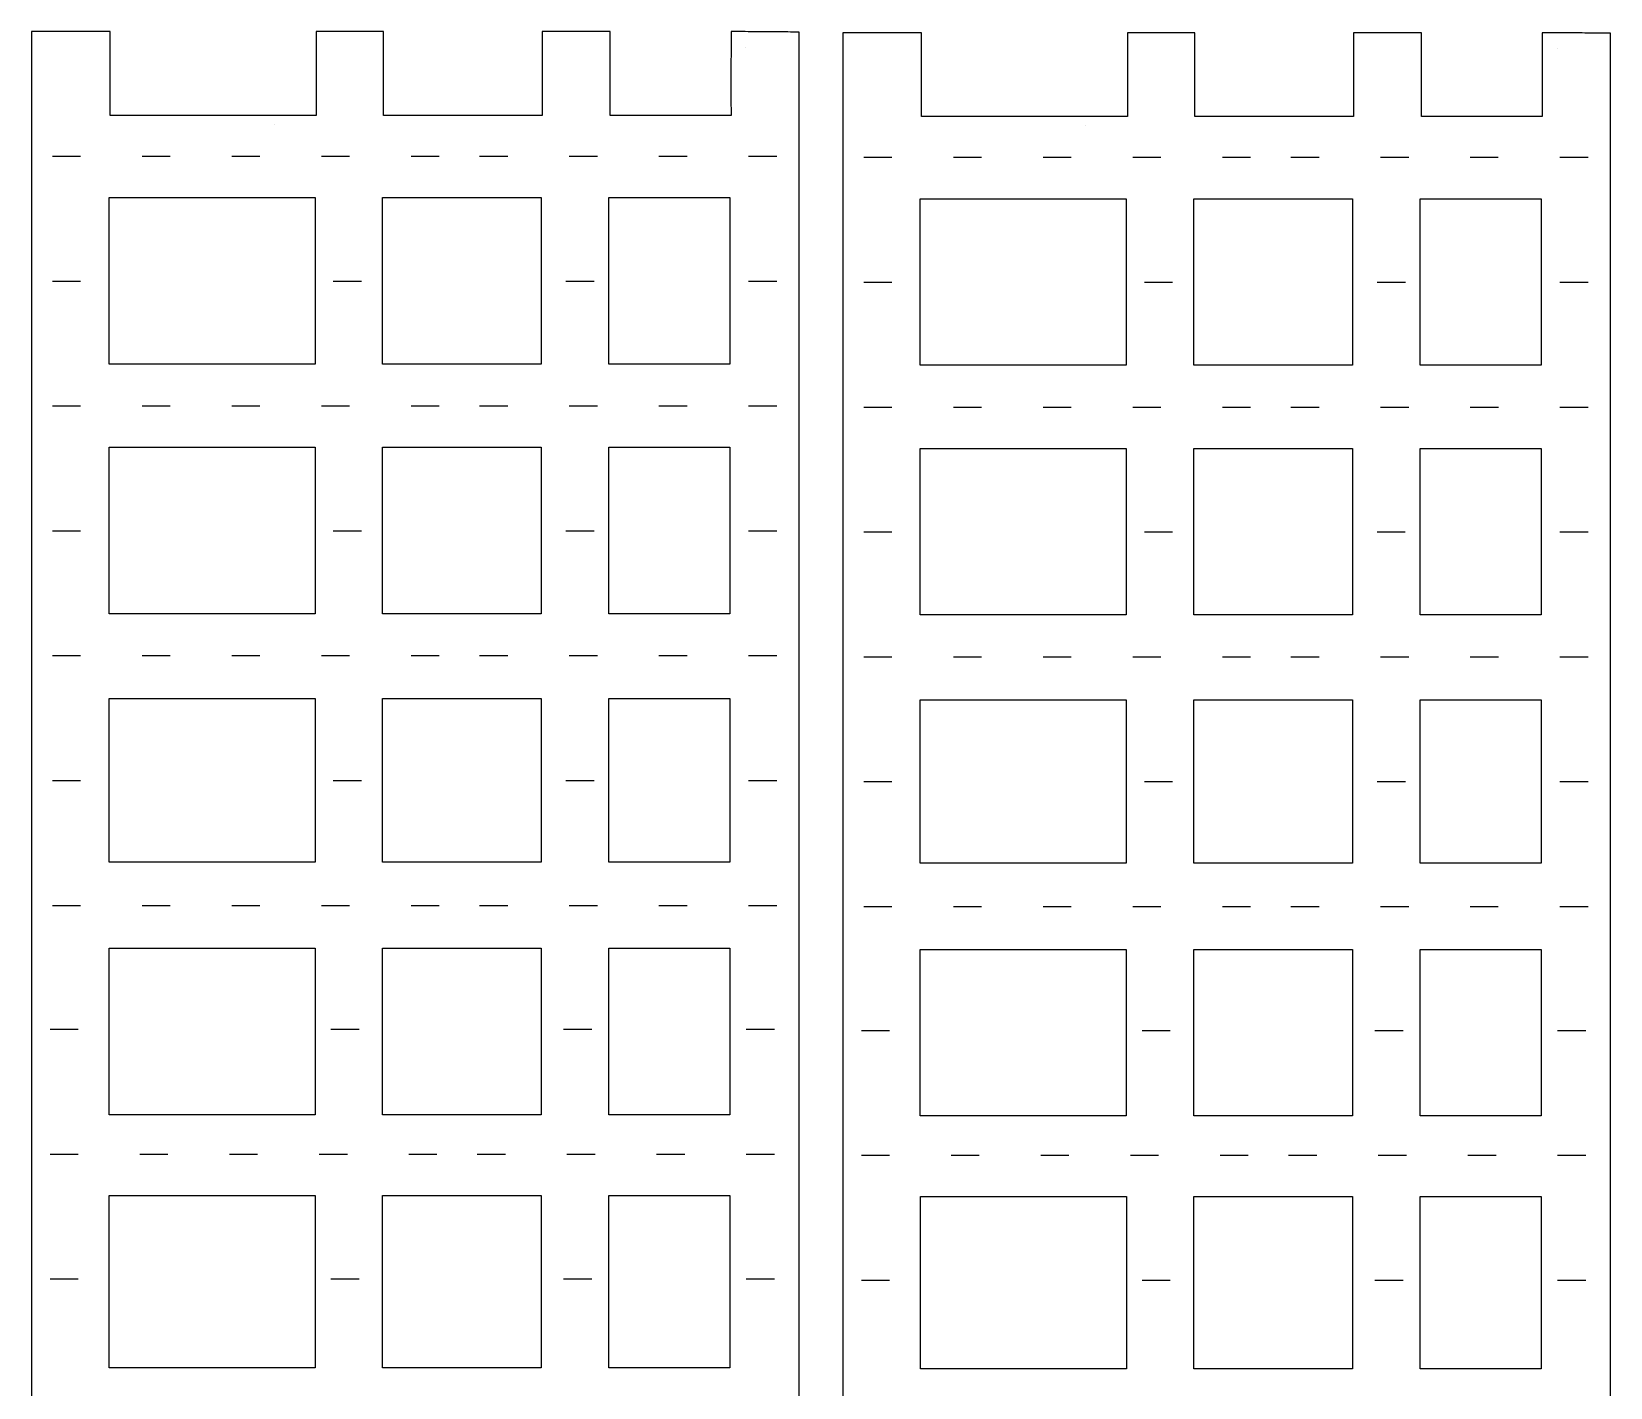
# Model space of a CAD drawing. Extents: x 13 to 235, y 64 to 315.
# Drawn here: x 12.7 to 159.4, y 188.6 to 314.5 of the extents above; entities that cross this region are included whole.
import ezdxf

# ---------------------------------------------------------------- set-up
doc = ezdxf.new("R2010")
doc.units = 0
doc.layers.get('0').update_dxf_attribs({"linetype": 'CONTINUOUS'})

msp = doc.modelspace()

# ---------------------------------------------------------------- linework, layer by layer
at = {"color": 7}
for points in [[(79.052702, 313.056242), (79.052702, 313.056242)], [(154.411962, 312.948376), (154.411962, 312.948376)], [(35.229236, 305.909726), (35.229236, 305.909726), (35.229236, 305.909726)], [(110.588778, 305.801861), (110.588778, 305.801861), (110.588778, 305.801861)]]:
    msp.add_lwpolyline(points, dxfattribs=at)
at = {"color": 1}
for points in [[(17.255434, 302.92833), (14.639092, 302.92833)], [(25.586041, 302.92833), (22.9697, 302.92833)], [(33.912951, 302.92833), (31.298444, 302.92833)], [(42.24528, 302.92833), (39.630773, 302.92833)], [(50.57394, 302.92833), (47.956047, 302.92833)], [(56.93156, 302.92833), (54.31536, 302.92833)], [(65.262196, 302.92833), (62.645996, 302.92833)], [(73.589162, 302.92833), (70.973809, 302.92833)], [(81.921491, 302.92833), (79.306984, 302.92833)], [(92.615173, 302.820465), (89.998691, 302.820465)], [(100.945527, 302.820465), (98.329327, 302.820465)], [(109.272493, 302.820465), (106.657987, 302.820465)], [(117.604822, 302.820465), (114.990316, 302.820465)], [(125.933764, 302.820465), (123.315307, 302.820465)], [(132.291102, 302.820465), (129.674902, 302.820465)], [(140.621738, 302.820465), (138.005256, 302.820465)], [(148.948704, 302.820465), (146.333351, 302.820465)], [(157.281033, 302.820465), (154.666809, 302.820465)], [(17.255434, 291.330098), (14.639092, 291.330098)], [(43.332682, 291.330098), (40.718176, 291.330098)], [(64.951469, 291.330098), (62.335269, 291.330098)], [(81.921491, 291.330098), (79.306984, 291.330098)], [(92.615173, 291.222289), (89.998691, 291.222289)], [(118.692507, 291.222289), (116.078, 291.222289)], [(140.311011, 291.222289), (137.694811, 291.222289)], [(157.281033, 291.222289), (154.666809, 291.222289)], [(17.255434, 279.732176), (14.639092, 279.732176)], [(25.586041, 279.732176), (22.9697, 279.732176)], [(33.91662, 279.732176), (31.298444, 279.732176)], [(42.24528, 279.732176), (39.630773, 279.732176)], [(50.570553, 279.734998), (47.954071, 279.734998)], [(56.93156, 279.732176), (54.31536, 279.732176)], [(65.262196, 279.732176), (62.64402, 279.732176)], [(73.592831, 279.732176), (70.974656, 279.732176)], [(81.921491, 279.732176), (79.306984, 279.732176)], [(92.615173, 279.624367), (89.998691, 279.624367)], [(100.945527, 279.624367), (98.329327, 279.624367)], [(109.276162, 279.624367), (106.657987, 279.624367)], [(117.604822, 279.624367), (114.990316, 279.624367)], [(125.929813, 279.626907), (123.313613, 279.626907)], [(132.291102, 279.624367), (129.674902, 279.624367)], [(140.621738, 279.624367), (138.003562, 279.624367)], [(148.952373, 279.624367), (146.334198, 279.624367)], [(157.281033, 279.624367), (154.666809, 279.624367)], [(17.255434, 268.139616), (14.639092, 268.139616)], [(43.332682, 268.139616), (40.718176, 268.139616)], [(64.949776, 268.139616), (62.335269, 268.139616)], [(81.921491, 268.139616), (79.306984, 268.139616)], [(92.615173, 268.031807), (89.998691, 268.031807)], [(118.692507, 268.031807), (116.078, 268.031807)], [(140.309318, 268.031807), (137.694811, 268.031807)], [(157.281033, 268.031807), (154.666809, 268.031807)], [(17.255434, 256.541411), (14.639092, 256.541411)], [(25.586041, 256.541411), (22.967837, 256.541411)], [(33.91662, 256.541411), (31.298444, 256.541411)], [(42.24528, 256.541411), (39.630773, 256.541411)], [(50.57394, 256.541411), (47.956047, 256.541411)], [(56.93156, 256.541411), (54.31536, 256.541411)], [(65.262196, 256.541411), (62.64402, 256.541411)], [(73.592831, 256.541411), (70.974656, 256.541411)], [(81.921491, 256.541411), (79.306984, 256.541411)], [(92.615173, 256.433602), (89.998691, 256.433602)], [(100.945527, 256.433602), (98.327351, 256.433602)], [(109.276162, 256.433602), (106.657987, 256.433602)], [(117.604822, 256.433602), (114.990316, 256.433602)], [(125.933764, 256.433602), (123.315307, 256.433602)], [(132.291102, 256.433602), (129.674902, 256.433602)], [(140.621738, 256.433602), (138.003562, 256.433602)], [(148.952373, 256.433602), (146.334198, 256.433602)], [(157.281033, 256.433602), (154.666809, 256.433602)], [(17.255434, 244.943207), (14.639092, 244.943207)], [(43.332682, 244.943207), (40.718176, 244.943207)], [(64.951469, 244.943207), (62.335269, 244.943207)], [(81.921491, 244.943207), (79.306984, 244.943207)], [(92.615173, 244.835398), (89.998691, 244.835398)], [(118.692507, 244.835398), (116.078, 244.835398)], [(140.311011, 244.835398), (137.694811, 244.835398)], [(157.281033, 244.835398), (154.666809, 244.835398)], [(17.255434, 233.34218), (14.639092, 233.34218)], [(25.586041, 233.34218), (22.9697, 233.34218)], [(33.912951, 233.34218), (31.298444, 233.34218)], [(42.24528, 233.34218), (39.630773, 233.34218)], [(50.57394, 233.34218), (47.956047, 233.34218)], [(56.93156, 233.34218), (54.31536, 233.34218)], [(65.262196, 233.34218), (62.64402, 233.34218)], [(73.589162, 233.34218), (70.974656, 233.34218)], [(81.921491, 233.34218), (79.306984, 233.34218)], [(92.615173, 233.234371), (89.998691, 233.234371)], [(100.945527, 233.234371), (98.329327, 233.234371)], [(109.272493, 233.234371), (106.657987, 233.234371)], [(117.604822, 233.234371), (114.990316, 233.234371)], [(125.933764, 233.234371), (123.315307, 233.234371)], [(132.291102, 233.234371), (129.674902, 233.234371)], [(140.621738, 233.234371), (138.003562, 233.234371)], [(148.948704, 233.234371), (146.334198, 233.234371)], [(157.281033, 233.234371), (154.666809, 233.234371)], [(17.041396, 221.839649), (14.423221, 221.839649)], [(43.118758, 221.839649), (40.500582, 221.839649)], [(64.735569, 221.839649), (62.117393, 221.839649)], [(81.707567, 221.839649), (79.089391, 221.839649)], [(92.400967, 221.73184), (89.782791, 221.73184)], [(118.4783, 221.73184), (115.860407, 221.73184)], [(140.095111, 221.73184), (137.476936, 221.73184)], [(157.067109, 221.73184), (154.448933, 221.73184)], [(17.039562, 210.241444), (14.425055, 210.241444)], [(25.370084, 210.241444), (22.7538, 210.241444)], [(33.70072, 210.241444), (31.084238, 210.241444)], [(42.031356, 210.241444), (39.41318, 210.241444)], [(50.356347, 210.244549), (47.739864, 210.244549)], [(56.71566, 210.241444), (54.101153, 210.241444)], [(65.046296, 210.241444), (62.430096, 210.241444)], [(73.376931, 210.241444), (70.760731, 210.241444)], [(81.707567, 210.241444), (79.089391, 210.241444)], [(92.398991, 210.133636), (89.784484, 210.133636)], [(100.729627, 210.133636), (98.113427, 210.133636)], [(109.060262, 210.133636), (106.444062, 210.133636)], [(117.390898, 210.133636), (114.772722, 210.133636)], [(125.715889, 210.13674), (123.099689, 210.13674)], [(132.075484, 210.133636), (129.460978, 210.133636)], [(140.405838, 210.133636), (137.789638, 210.133636)], [(148.736473, 210.133636), (146.119991, 210.133636)], [(157.067109, 210.133636), (154.448933, 210.133636)], [(17.041396, 198.646344), (14.423221, 198.646344)], [(43.118758, 198.646344), (40.500582, 198.646344)], [(64.735569, 198.646344), (62.119369, 198.646344)], [(81.707567, 198.646344), (79.089391, 198.646344)], [(92.400967, 198.538536), (89.782791, 198.538536)], [(118.4783, 198.538536), (115.860407, 198.538536)], [(140.095111, 198.538536), (137.478911, 198.538536)], [(157.067109, 198.538536), (154.448933, 198.538536)]]:
    msp.add_lwpolyline(points, dxfattribs=at)
at = {"color": 7}
for points, knots in [([(20.006705, 314.531079), (19.194848, 314.531079), (17.571137, 314.531079), (15.135568, 314.531079), (13.511857, 314.531079), (12.7, 314.531079)], [0, 0, 0, 0, 2.43557, 4.871135, 7.306705, 7.306705, 7.306705, 7.306705]), ([(12.7, 314.531079), (12.7, 295.193268), (12.7, 256.517635), (12.7, 198.504205), (12.7, 159.828584), (12.7, 140.490787)], [0, 0, 0, 0, 58.013431, 116.026899, 174.040292, 174.040292, 174.040292, 174.040292]), ([(20.006705, 306.738048), (20.006705, 307.60397), (20.006705, 309.3358), (20.006705, 311.933477), (20.006705, 313.665232), (20.006705, 314.531079)], [0, 0, 0, 0, 2.597767, 5.19549, 7.79303, 7.79303, 7.79303, 7.79303]), ([(45.399678, 314.53122), (44.704498, 314.53122), (43.314244, 314.53122), (41.22881, 314.53122), (39.838555, 314.53122), (39.143376, 314.53122)], [0, 0, 0, 0, 2.085539, 4.170764, 6.256302, 6.256302, 6.256302, 6.256302]), ([(39.143376, 314.53122), (39.143376, 313.665315), (39.143376, 311.933502), (39.143376, 309.335778), (39.143376, 307.60396), (39.143376, 306.738048)], [0, 0, 0, 0, 2.597715, 5.195437, 7.793172, 7.793172, 7.793172, 7.793172]), ([(45.399678, 306.737258), (45.399678, 307.603438), (45.399678, 309.335571), (45.399678, 311.933559), (45.399678, 313.665365), (45.399678, 314.53122)], [0, 0, 0, 0, 2.598541, 5.196399, 7.793962, 7.793962, 7.793962, 7.793962]), ([(60.140991, 314.53122), (60.140991, 313.665315), (60.140991, 311.933502), (60.140991, 309.335778), (60.140991, 307.60396), (60.140991, 306.738048)], [0, 0, 0, 0, 2.597715, 5.195437, 7.793172, 7.793172, 7.793172, 7.793172]), ([(66.442731, 306.738048), (66.442731, 307.60396), (66.442731, 309.335778), (66.442731, 311.933502), (66.442731, 313.665315), (66.442731, 314.53122)], [0, 0, 0, 0, 2.597734, 5.195456, 7.793172, 7.793172, 7.793172, 7.793172]), ([(77.67066, 314.526196), (77.67056, 313.660918), (77.670359, 311.930241), (77.669606, 309.333928), (77.670309, 307.602893), (77.67066, 306.737258)], [0, 0, 0, 0, 2.595834, 5.192032, 7.788938, 7.788938, 7.788938, 7.788938]), ([(84.001469, 314.485754), (83.298051, 314.491179), (81.891194, 314.502029), (79.780968, 314.523265), (78.374082, 314.525219), (77.67066, 314.526196)], [0, 0, 0, 0, 2.110318, 4.220701, 6.330958, 6.330958, 6.330958, 6.330958]), ([(84.001469, 143.34236), (84.001469, 162.358241), (84.001469, 200.39012), (84.001469, 257.437918), (84.001469, 295.469835), (84.001469, 314.485754)], [0, 0, 0, 0, 57.047643, 114.095638, 171.143394, 171.143394, 171.143394, 171.143394]), ([(95.366276, 314.423185), (94.554416, 314.423185), (92.930698, 314.423185), (90.49512, 314.423185), (88.871401, 314.423185), (88.059542, 314.423185)], [0, 0, 0, 0, 2.435578, 4.871156, 7.306733, 7.306733, 7.306733, 7.306733]), ([(88.059542, 314.423185), (88.059542, 295.08536), (88.059542, 256.409789), (88.059542, 198.396575), (88.059542, 159.721186), (88.059542, 140.383542)], [0, 0, 0, 0, 58.013476, 116.026713, 174.039643, 174.039643, 174.039643, 174.039643]), ([(95.366276, 306.630155), (95.366276, 307.496077), (95.366276, 309.227907), (95.366276, 311.825584), (95.366276, 313.557338), (95.366276, 314.423185)], [0, 0, 0, 0, 2.597767, 5.19549, 7.79303, 7.79303, 7.79303, 7.79303]), ([(120.75922, 314.423326), (120.06404, 314.423326), (118.673786, 314.423326), (116.588352, 314.423326), (115.198097, 314.423326), (114.502918, 314.423326)], [0, 0, 0, 0, 2.085539, 4.170764, 6.256302, 6.256302, 6.256302, 6.256302]), ([(114.502918, 314.423326), (114.502918, 313.557421), (114.502918, 311.825609), (114.502918, 309.227885), (114.502918, 307.496066), (114.502918, 306.630155)], [0, 0, 0, 0, 2.597715, 5.195437, 7.793172, 7.793172, 7.793172, 7.793172]), ([(120.75922, 306.629364), (120.75922, 307.495545), (120.75922, 309.227678), (120.75922, 311.825665), (120.75922, 313.557472), (120.75922, 314.423326)], [0, 0, 0, 0, 2.598541, 5.196399, 7.793962, 7.793962, 7.793962, 7.793962]), ([(135.500533, 314.423326), (135.500533, 313.557421), (135.500533, 311.825609), (135.500533, 309.227885), (135.500533, 307.496066), (135.500533, 306.630155)], [0, 0, 0, 0, 2.597715, 5.195437, 7.793172, 7.793172, 7.793172, 7.793172]), ([(141.802273, 306.630155), (141.802273, 307.496066), (141.802273, 309.227885), (141.802273, 311.825609), (141.802273, 313.557421), (141.802273, 314.423326)], [0, 0, 0, 0, 2.597734, 5.195456, 7.793172, 7.793172, 7.793172, 7.793172]), ([(153.030202, 314.418303), (153.030102, 313.553027), (153.029901, 311.822354), (153.029149, 309.226041), (153.029851, 307.495004), (153.030202, 306.629364)], [0, 0, 0, 0, 2.595828, 5.192019, 7.788938, 7.788938, 7.788938, 7.788938]), ([(159.361011, 314.37786), (158.657551, 314.383291), (157.250673, 314.394152), (155.140447, 314.415376), (153.733603, 314.417327), (153.030202, 314.418303)], [0, 0, 0, 0, 2.110444, 4.220764, 6.330958, 6.330958, 6.330958, 6.330958]), ([(159.361011, 143.235398), (159.361011, 162.251058), (159.361011, 200.282616), (159.361011, 257.330103), (159.361011, 295.36193), (159.361011, 314.37786)], [0, 0, 0, 0, 57.046982, 114.094672, 171.142462, 171.142462, 171.142462, 171.142462]), ([(39.143376, 306.738048), (37.01726, 306.738048), (32.764818, 306.738048), (26.385928, 306.738048), (22.133153, 306.738048), (20.006705, 306.738048)], [0, 0, 0, 0, 6.378347, 12.757327, 19.13667, 19.13667, 19.13667, 19.13667]), ([(60.140991, 306.738048), (58.503109, 306.737836), (55.22722, 306.73741), (50.313449, 306.737264), (47.03756, 306.73726), (45.399678, 306.737258)], [0, 0, 0, 0, 4.913646, 9.827668, 14.741313, 14.741313, 14.741313, 14.741313]), ([(77.67066, 306.737258), (76.42291, 306.737307), (73.927578, 306.737404), (70.184935, 306.737902), (67.690042, 306.737999), (66.442731, 306.738048)], [0, 0, 0, 0, 3.743249, 7.485997, 11.227929, 11.227929, 11.227929, 11.227929]), ([(114.502918, 306.630155), (112.37684, 306.630155), (108.124413, 306.630155), (101.745533, 306.630155), (97.492729, 306.630155), (95.366276, 306.630155)], [0, 0, 0, 0, 6.378233, 12.757281, 19.136642, 19.136642, 19.136642, 19.136642]), ([(135.500533, 306.630155), (133.862651, 306.629942), (130.586762, 306.629517), (125.672991, 306.62937), (122.397102, 306.629366), (120.75922, 306.629364)], [0, 0, 0, 0, 4.913646, 9.827668, 14.741313, 14.741313, 14.741313, 14.741313]), ([(153.030202, 306.629364), (151.782494, 306.629413), (149.287183, 306.629511), (145.54454, 306.630008), (143.049605, 306.630106), (141.802273, 306.630155)], [0, 0, 0, 0, 3.743124, 7.485934, 11.227929, 11.227929, 11.227929, 11.227929]), ([(19.895848, 283.647162), (19.895848, 285.364759), (19.895848, 288.800035), (19.895848, 293.953215), (19.895848, 297.388798), (19.895848, 299.106703)], [0, 0, 0, 0, 5.152791, 10.305827, 15.459541, 15.459541, 15.459541, 15.459541]), ([(19.895848, 299.106703), (22.022144, 299.106703), (26.274757, 299.106703), (32.653817, 299.106703), (36.906581, 299.106703), (39.033027, 299.106703)], [0, 0, 0, 0, 6.378886, 12.757841, 19.137178, 19.137178, 19.137178, 19.137178]), ([(39.033027, 299.106872), (39.032734, 297.389179), (39.032149, 293.953667), (39.032776, 288.80043), (39.032943, 285.364887), (39.033027, 283.647162)], [0, 0, 0, 0, 5.15308, 10.306536, 15.45971, 15.45971, 15.45971, 15.45971]), ([(45.292998, 283.65196), (45.292998, 285.369685), (45.292998, 288.805231), (45.292998, 293.958477), (45.292998, 297.393998), (45.292998, 299.111698)], [0, 0, 0, 0, 5.153175, 10.306638, 15.459738, 15.459738, 15.459738, 15.459738]), ([(45.292998, 299.111698), (46.930545, 299.111698), (50.205577, 299.111698), (55.11822, 299.111698), (58.393314, 299.111698), (60.030924, 299.111698)], [0, 0, 0, 0, 4.912642, 9.825096, 14.737927, 14.737927, 14.737927, 14.737927]), ([(60.030924, 299.111698), (60.030824, 297.393998), (60.030623, 293.958477), (60.029871, 288.805231), (60.030573, 285.369685), (60.030924, 283.65196)], [0, 0, 0, 0, 5.1531, 10.306563, 15.459738, 15.459738, 15.459738, 15.459738]), ([(66.335769, 283.65196), (66.335769, 285.369685), (66.335769, 288.805231), (66.335769, 293.958477), (66.335769, 297.393998), (66.335769, 299.111698)], [0, 0, 0, 0, 5.153175, 10.306638, 15.459738, 15.459738, 15.459738, 15.459738]), ([(66.335769, 299.111698), (67.583351, 299.111698), (70.078412, 299.111698), (73.821055, 299.111698), (76.316115, 299.111698), (77.563698, 299.111698)], [0, 0, 0, 0, 3.742747, 7.485181, 11.227929, 11.227929, 11.227929, 11.227929]), ([(77.563698, 299.111698), (77.563698, 297.393998), (77.563698, 293.958477), (77.563698, 288.805231), (77.563698, 285.369685), (77.563698, 283.65196)], [0, 0, 0, 0, 5.1531, 10.306563, 15.459738, 15.459738, 15.459738, 15.459738]), ([(95.255362, 283.539353), (95.255362, 285.256908), (95.255362, 288.692154), (95.255362, 293.845306), (95.255362, 297.280904), (95.255362, 298.998809)], [0, 0, 0, 0, 5.152663, 10.30574, 15.459456, 15.459456, 15.459456, 15.459456]), ([(95.255362, 298.998809), (97.381659, 298.998809), (101.634337, 298.998809), (108.0135, 298.998809), (112.266366, 298.998809), (114.392851, 298.998809)], [0, 0, 0, 0, 6.378891, 12.758033, 19.137489, 19.137489, 19.137489, 19.137489]), ([(114.392851, 298.998979), (114.3925, 297.281284), (114.391797, 293.845758), (114.39255, 288.692549), (114.392751, 285.257035), (114.392851, 283.539353)], [0, 0, 0, 0, 5.153083, 10.30658, 15.459625, 15.459625, 15.459625, 15.459625]), ([(120.652258, 283.544151), (120.652258, 285.261875), (120.652258, 288.697413), (120.652258, 293.850631), (120.652258, 297.286125), (120.652258, 299.003805)], [0, 0, 0, 0, 5.153172, 10.306613, 15.459654, 15.459654, 15.459654, 15.459654]), ([(120.652258, 299.003805), (122.289913, 299.003805), (125.565057, 299.003805), (130.477793, 299.003805), (133.752874, 299.003805), (135.390467, 299.003805)], [0, 0, 0, 0, 4.912966, 9.825431, 14.738209, 14.738209, 14.738209, 14.738209]), ([(135.390467, 299.003805), (135.390366, 297.286125), (135.390166, 293.850631), (135.389413, 288.697413), (135.390115, 285.261875), (135.390467, 283.544151)], [0, 0, 0, 0, 5.15304, 10.306482, 15.459654, 15.459654, 15.459654, 15.459654]), ([(141.695593, 283.544151), (141.695593, 285.261875), (141.695593, 288.697413), (141.695593, 293.850631), (141.695593, 297.286125), (141.695593, 299.003805)], [0, 0, 0, 0, 5.153172, 10.306613, 15.459654, 15.459654, 15.459654, 15.459654]), ([(141.695593, 299.003805), (142.943151, 299.003805), (145.438142, 299.003805), (149.180691, 299.003805), (151.675682, 299.003805), (152.92324, 299.003805)], [0, 0, 0, 0, 3.742674, 7.484972, 11.227647, 11.227647, 11.227647, 11.227647]), ([(152.92324, 299.003805), (152.92324, 297.286125), (152.92324, 293.850631), (152.92324, 288.697413), (152.92324, 285.261875), (152.92324, 283.544151)], [0, 0, 0, 0, 5.15304, 10.306482, 15.459654, 15.459654, 15.459654, 15.459654]), ([(39.033027, 283.647162), (36.906581, 283.647162), (32.653817, 283.647162), (26.274757, 283.647162), (22.022144, 283.647162), (19.895848, 283.647162)], [0, 0, 0, 0, 6.379338, 12.758292, 19.137178, 19.137178, 19.137178, 19.137178]), ([(60.030924, 283.65196), (58.393314, 283.65196), (55.11822, 283.65196), (50.205577, 283.65196), (46.930545, 283.65196), (45.292998, 283.65196)], [0, 0, 0, 0, 4.91283, 9.825284, 14.737927, 14.737927, 14.737927, 14.737927]), ([(77.563698, 283.65196), (76.316115, 283.65196), (73.821055, 283.65196), (70.078412, 283.65196), (67.583351, 283.65196), (66.335769, 283.65196)], [0, 0, 0, 0, 3.742747, 7.485181, 11.227929, 11.227929, 11.227929, 11.227929]), ([(114.392851, 283.539353), (112.266366, 283.539353), (108.0135, 283.539353), (101.634337, 283.539353), (97.381659, 283.539353), (95.255362, 283.539353)], [0, 0, 0, 0, 6.379456, 12.758598, 19.137489, 19.137489, 19.137489, 19.137489]), ([(135.390467, 283.544151), (133.752874, 283.544151), (130.477793, 283.544151), (125.565057, 283.544151), (122.289913, 283.544151), (120.652258, 283.544151)], [0, 0, 0, 0, 4.912778, 9.825243, 14.738209, 14.738209, 14.738209, 14.738209]), ([(152.92324, 283.544151), (151.675682, 283.544151), (149.180691, 283.544151), (145.438142, 283.544151), (142.943151, 283.544151), (141.695593, 283.544151)], [0, 0, 0, 0, 3.742674, 7.484972, 11.227647, 11.227647, 11.227647, 11.227647]), ([(19.896667, 260.460067), (19.896327, 262.177622), (19.895648, 265.61288), (19.896376, 270.76607), (19.89657, 274.201704), (19.896667, 275.919636)], [0, 0, 0, 0, 5.152667, 10.305773, 15.459569, 15.459569, 15.459569, 15.459569]), ([(19.896667, 275.919636), (22.022737, 275.919636), (26.275102, 275.919636), (32.653889, 275.919636), (36.906606, 275.919636), (39.033027, 275.919636)], [0, 0, 0, 0, 6.37821, 12.757097, 19.13636, 19.13636, 19.13636, 19.13636]), ([(39.033027, 275.919636), (39.032734, 274.201704), (39.032149, 270.76607), (39.032776, 265.61288), (39.032943, 262.177622), (39.033027, 260.460067)], [0, 0, 0, 0, 5.153796, 10.306902, 15.459569, 15.459569, 15.459569, 15.459569]), ([(45.292998, 260.460067), (45.292998, 262.177622), (45.292998, 265.61288), (45.292998, 270.76607), (45.292998, 274.201704), (45.292998, 275.919636)], [0, 0, 0, 0, 5.152667, 10.305773, 15.459569, 15.459569, 15.459569, 15.459569]), ([(45.292998, 275.919636), (46.930545, 275.919636), (50.205577, 275.919636), (55.11822, 275.919636), (58.393314, 275.919636), (60.030924, 275.919636)], [0, 0, 0, 0, 4.912642, 9.825096, 14.737927, 14.737927, 14.737927, 14.737927]), ([(60.030924, 275.919636), (60.030924, 274.201704), (60.030924, 270.76607), (60.030924, 265.61288), (60.030924, 262.177622), (60.030924, 260.460067)], [0, 0, 0, 0, 5.153796, 10.306902, 15.459569, 15.459569, 15.459569, 15.459569]), ([(66.335769, 260.460067), (66.335769, 262.177622), (66.335769, 265.61288), (66.335769, 270.76607), (66.335769, 274.201704), (66.335769, 275.919636)], [0, 0, 0, 0, 5.152667, 10.305773, 15.459569, 15.459569, 15.459569, 15.459569]), ([(66.335769, 275.919636), (67.583351, 275.919636), (70.078412, 275.919636), (73.821055, 275.919636), (76.316115, 275.919636), (77.563698, 275.919636)], [0, 0, 0, 0, 3.742747, 7.485181, 11.227929, 11.227929, 11.227929, 11.227929]), ([(77.563698, 275.919636), (77.563698, 274.201704), (77.563698, 270.76607), (77.563698, 265.61288), (77.563698, 262.177622), (77.563698, 260.460067)], [0, 0, 0, 0, 5.153796, 10.306902, 15.459569, 15.459569, 15.459569, 15.459569]), ([(95.256209, 260.351976), (95.255858, 262.069597), (95.255155, 265.504946), (95.255908, 270.658229), (95.256109, 274.093891), (95.256209, 275.811827)], [0, 0, 0, 0, 5.152866, 10.306045, 15.459851, 15.459851, 15.459851, 15.459851]), ([(95.256209, 275.811827), (97.382286, 275.811827), (101.634713, 275.811827), (108.013594, 275.811827), (112.266397, 275.811827), (114.392851, 275.811827)], [0, 0, 0, 0, 6.378233, 12.757281, 19.136642, 19.136642, 19.136642, 19.136642]), ([(114.392851, 275.811827), (114.3925, 274.093891), (114.391797, 270.658229), (114.39255, 265.504946), (114.392751, 262.069597), (114.392851, 260.351976)], [0, 0, 0, 0, 5.153806, 10.306986, 15.459851, 15.459851, 15.459851, 15.459851]), ([(120.652258, 260.351976), (120.652258, 262.069597), (120.652258, 265.504946), (120.652258, 270.658229), (120.652258, 274.093891), (120.652258, 275.811827)], [0, 0, 0, 0, 5.152866, 10.306045, 15.459851, 15.459851, 15.459851, 15.459851]), ([(120.652258, 275.811827), (122.289913, 275.811827), (125.565057, 275.811827), (130.477793, 275.811827), (133.752874, 275.811827), (135.390467, 275.811827)], [0, 0, 0, 0, 4.912966, 9.825431, 14.738209, 14.738209, 14.738209, 14.738209]), ([(135.390467, 275.811827), (135.390467, 274.093891), (135.390467, 270.658229), (135.390467, 265.504946), (135.390467, 262.069597), (135.390467, 260.351976)], [0, 0, 0, 0, 5.153806, 10.306986, 15.459851, 15.459851, 15.459851, 15.459851]), ([(141.695593, 260.351976), (141.695593, 262.069597), (141.695593, 265.504946), (141.695593, 270.658229), (141.695593, 274.093891), (141.695593, 275.811827)], [0, 0, 0, 0, 5.152866, 10.306045, 15.459851, 15.459851, 15.459851, 15.459851]), ([(141.695593, 275.811827), (142.943151, 275.811827), (145.438142, 275.811827), (149.180691, 275.811827), (151.675682, 275.811827), (152.92324, 275.811827)], [0, 0, 0, 0, 3.742674, 7.484972, 11.227647, 11.227647, 11.227647, 11.227647]), ([(152.92324, 275.811827), (152.92324, 274.093891), (152.92324, 270.658229), (152.92324, 265.504946), (152.92324, 262.069597), (152.92324, 260.351976)], [0, 0, 0, 0, 5.153806, 10.306986, 15.459851, 15.459851, 15.459851, 15.459851]), ([(39.033027, 260.460067), (36.906606, 260.460067), (32.653889, 260.460067), (26.275102, 260.460067), (22.022737, 260.460067), (19.896667, 260.460067)], [0, 0, 0, 0, 6.379263, 12.75815, 19.13636, 19.13636, 19.13636, 19.13636]), ([(60.030924, 260.460067), (58.393314, 260.460067), (55.11822, 260.460067), (50.205577, 260.460067), (46.930545, 260.460067), (45.292998, 260.460067)], [0, 0, 0, 0, 4.91283, 9.825284, 14.737927, 14.737927, 14.737927, 14.737927]), ([(77.563698, 260.460067), (76.316115, 260.460067), (73.821055, 260.460067), (70.078412, 260.460067), (67.583351, 260.460067), (66.335769, 260.460067)], [0, 0, 0, 0, 3.742747, 7.485181, 11.227929, 11.227929, 11.227929, 11.227929]), ([(114.392851, 260.351976), (112.266397, 260.351976), (108.013594, 260.351976), (101.634713, 260.351976), (97.382286, 260.351976), (95.256209, 260.351976)], [0, 0, 0, 0, 6.379362, 12.75841, 19.136642, 19.136642, 19.136642, 19.136642]), ([(135.390467, 260.351976), (133.752874, 260.351976), (130.477793, 260.351976), (125.565057, 260.351976), (122.289913, 260.351976), (120.652258, 260.351976)], [0, 0, 0, 0, 4.912778, 9.825243, 14.738209, 14.738209, 14.738209, 14.738209]), ([(152.92324, 260.351976), (151.675682, 260.351976), (149.180691, 260.351976), (145.438142, 260.351976), (142.943151, 260.351976), (141.695593, 260.351976)], [0, 0, 0, 0, 3.742674, 7.484972, 11.227647, 11.227647, 11.227647, 11.227647]), ([(19.896667, 237.392633), (19.896327, 239.080866), (19.895648, 242.457142), (19.896376, 247.521338), (19.89657, 250.897301), (19.896667, 252.58522)], [0, 0, 0, 0, 5.064697, 10.12883, 15.192587, 15.192587, 15.192587, 15.192587]), ([(19.896667, 252.58522), (22.022737, 252.58522), (26.275102, 252.58522), (32.653889, 252.58522), (36.906606, 252.58522), (39.033027, 252.58522)], [0, 0, 0, 0, 6.37821, 12.757097, 19.13636, 19.13636, 19.13636, 19.13636]), ([(39.033027, 252.58522), (39.032734, 250.897301), (39.032149, 247.521338), (39.032776, 242.457142), (39.032943, 239.080866), (39.033027, 237.392633)], [0, 0, 0, 0, 5.063757, 10.127889, 15.192587, 15.192587, 15.192587, 15.192587]), ([(45.292998, 237.392633), (45.292998, 239.080866), (45.292998, 242.457142), (45.292998, 247.521338), (45.292998, 250.897301), (45.292998, 252.58522)], [0, 0, 0, 0, 5.064697, 10.12883, 15.192587, 15.192587, 15.192587, 15.192587]), ([(45.292998, 252.58522), (46.930545, 252.58522), (50.205577, 252.58522), (55.11822, 252.58522), (58.393314, 252.58522), (60.030924, 252.58522)], [0, 0, 0, 0, 4.912642, 9.825096, 14.737927, 14.737927, 14.737927, 14.737927]), ([(60.030924, 252.58522), (60.030824, 250.897301), (60.030623, 247.521338), (60.029871, 242.457142), (60.030573, 239.080866), (60.030924, 237.392633)], [0, 0, 0, 0, 5.063757, 10.127889, 15.192587, 15.192587, 15.192587, 15.192587]), ([(66.335769, 237.392633), (66.335769, 239.080866), (66.335769, 242.457142), (66.335769, 247.521338), (66.335769, 250.897301), (66.335769, 252.58522)], [0, 0, 0, 0, 5.064697, 10.12883, 15.192587, 15.192587, 15.192587, 15.192587]), ([(66.335769, 252.58522), (67.583351, 252.58522), (70.078412, 252.58522), (73.821055, 252.58522), (76.316115, 252.58522), (77.563698, 252.58522)], [0, 0, 0, 0, 3.742747, 7.485181, 11.227929, 11.227929, 11.227929, 11.227929]), ([(77.563698, 252.58522), (77.563698, 250.897301), (77.563698, 247.521338), (77.563698, 242.457142), (77.563698, 239.080866), (77.563698, 237.392633)], [0, 0, 0, 0, 5.063757, 10.127889, 15.192587, 15.192587, 15.192587, 15.192587]), ([(95.256209, 237.284542), (95.255858, 238.97282), (95.255155, 242.349145), (95.255908, 247.413435), (95.256109, 250.789447), (95.256209, 252.477411)], [0, 0, 0, 0, 5.064833, 10.128977, 15.192869, 15.192869, 15.192869, 15.192869]), ([(95.256209, 252.477411), (97.382286, 252.477411), (101.634713, 252.477411), (108.013594, 252.477411), (112.266397, 252.477411), (114.392851, 252.477411)], [0, 0, 0, 0, 6.378233, 12.757281, 19.136642, 19.136642, 19.136642, 19.136642]), ([(114.392851, 252.477411), (114.3925, 250.789447), (114.391797, 247.413435), (114.39255, 242.349145), (114.392751, 238.97282), (114.392851, 237.284542)], [0, 0, 0, 0, 5.063892, 10.128036, 15.192869, 15.192869, 15.192869, 15.192869]), ([(120.652258, 237.284542), (120.652258, 238.97282), (120.652258, 242.349145), (120.652258, 247.413435), (120.652258, 250.789447), (120.652258, 252.477411)], [0, 0, 0, 0, 5.064833, 10.128976, 15.192869, 15.192869, 15.192869, 15.192869]), ([(120.652258, 252.477411), (122.289913, 252.477411), (125.565057, 252.477411), (130.477793, 252.477411), (133.752874, 252.477411), (135.390467, 252.477411)], [0, 0, 0, 0, 4.912966, 9.825431, 14.738209, 14.738209, 14.738209, 14.738209]), ([(135.390467, 252.477411), (135.390366, 250.789447), (135.390166, 247.413435), (135.389413, 242.349145), (135.390115, 238.97282), (135.390467, 237.284542)], [0, 0, 0, 0, 5.063892, 10.128036, 15.192869, 15.192869, 15.192869, 15.192869]), ([(141.695593, 237.284542), (141.695593, 238.97282), (141.695593, 242.349145), (141.695593, 247.413435), (141.695593, 250.789447), (141.695593, 252.477411)], [0, 0, 0, 0, 5.064833, 10.128976, 15.192869, 15.192869, 15.192869, 15.192869]), ([(141.695593, 252.477411), (142.943151, 252.477411), (145.438142, 252.477411), (149.180691, 252.477411), (151.675682, 252.477411), (152.92324, 252.477411)], [0, 0, 0, 0, 3.742674, 7.484972, 11.227647, 11.227647, 11.227647, 11.227647]), ([(152.92324, 252.477411), (152.92324, 250.789447), (152.92324, 247.413435), (152.92324, 242.349145), (152.92324, 238.97282), (152.92324, 237.284542)], [0, 0, 0, 0, 5.063892, 10.128036, 15.192869, 15.192869, 15.192869, 15.192869]), ([(39.033027, 237.392633), (36.906606, 237.392717), (32.653889, 237.392884), (26.275102, 237.393511), (22.022737, 237.392926), (19.896667, 237.392633)], [0, 0, 0, 0, 6.379263, 12.75815, 19.13636, 19.13636, 19.13636, 19.13636]), ([(60.030924, 237.392633), (58.393314, 237.392717), (55.11822, 237.392884), (50.205577, 237.393511), (46.930545, 237.392926), (45.292998, 237.392633)], [0, 0, 0, 0, 4.91283, 9.825284, 14.737927, 14.737927, 14.737927, 14.737927]), ([(77.563698, 237.392633), (76.316115, 237.392717), (73.821055, 237.392884), (70.078412, 237.393511), (67.583351, 237.392926), (66.335769, 237.392633)], [0, 0, 0, 0, 3.742748, 7.485181, 11.227929, 11.227929, 11.227929, 11.227929]), ([(114.392851, 237.284542), (112.266397, 237.284643), (108.013594, 237.284843), (101.634713, 237.285596), (97.382286, 237.284893), (95.256209, 237.284542)], [0, 0, 0, 0, 6.379362, 12.75841, 19.136642, 19.136642, 19.136642, 19.136642]), ([(135.390467, 237.284542), (133.752874, 237.284643), (130.477793, 237.284843), (125.565057, 237.285596), (122.289913, 237.284893), (120.652258, 237.284542)], [0, 0, 0, 0, 4.912778, 9.825243, 14.738209, 14.738209, 14.738209, 14.738209]), ([(152.92324, 237.284542), (151.675682, 237.284643), (149.180691, 237.284843), (145.438142, 237.285596), (142.943151, 237.284893), (141.695593, 237.284542)], [0, 0, 0, 0, 3.742674, 7.484972, 11.227647, 11.227647, 11.227647, 11.227647]), ([(19.895848, 213.933476), (19.895848, 215.651031), (19.895848, 219.086289), (19.895848, 224.239479), (19.895848, 227.675112), (19.895848, 229.393044)], [0, 0, 0, 0, 5.152667, 10.305773, 15.459569, 15.459569, 15.459569, 15.459569]), ([(19.895848, 229.393044), (22.022137, 229.393044), (26.274694, 229.393044), (32.653566, 229.393044), (36.906149, 229.393044), (39.032462, 229.393044)], [0, 0, 0, 0, 6.378865, 12.757674, 19.136614, 19.136614, 19.136614, 19.136614]), ([(39.032462, 229.393044), (39.032462, 227.675112), (39.032462, 224.239479), (39.032462, 219.086289), (39.032462, 215.651031), (39.032462, 213.933476)], [0, 0, 0, 0, 5.153796, 10.306902, 15.459569, 15.459569, 15.459569, 15.459569]), ([(45.292998, 213.933476), (45.292998, 215.651571), (45.292998, 219.087888), (45.292998, 224.242677), (45.292998, 227.67937), (45.292998, 229.397842)], [0, 0, 0, 0, 5.154287, 10.308951, 15.464367, 15.464367, 15.464367, 15.464367]), ([(45.292998, 229.397842), (46.930545, 229.397842), (50.205577, 229.397842), (55.11822, 229.397842), (58.393314, 229.397842), (60.030924, 229.397842)], [0, 0, 0, 0, 4.912642, 9.825096, 14.737927, 14.737927, 14.737927, 14.737927]), ([(60.030924, 229.397842), (60.030824, 227.67937), (60.030623, 224.242677), (60.029871, 219.087888), (60.030573, 215.651571), (60.030924, 213.933476)], [0, 0, 0, 0, 5.155416, 10.31008, 15.464367, 15.464367, 15.464367, 15.464367]), ([(66.335769, 213.933476), (66.335769, 215.651571), (66.335769, 219.087888), (66.335769, 224.242677), (66.335769, 227.67937), (66.335769, 229.397842)], [0, 0, 0, 0, 5.154287, 10.308951, 15.464367, 15.464367, 15.464367, 15.464367]), ([(66.335769, 229.397842), (67.583351, 229.397842), (70.078412, 229.397842), (73.821055, 229.397842), (76.316115, 229.397842), (77.563698, 229.397842)], [0, 0, 0, 0, 3.742747, 7.485181, 11.227929, 11.227929, 11.227929, 11.227929]), ([(77.563698, 229.397842), (77.563698, 227.67937), (77.563698, 224.242677), (77.563698, 219.087888), (77.563698, 215.651571), (77.563698, 213.933476)], [0, 0, 0, 0, 5.155416, 10.31008, 15.464367, 15.464367, 15.464367, 15.464367]), ([(95.255362, 213.825384), (95.255362, 215.543006), (95.255362, 218.978355), (95.255362, 224.131638), (95.255362, 227.5673), (95.255362, 229.285236)], [0, 0, 0, 0, 5.152866, 10.306045, 15.459851, 15.459851, 15.459851, 15.459851]), ([(95.255362, 229.285236), (97.381649, 229.285236), (101.634243, 229.285236), (108.013124, 229.285236), (112.265718, 229.285236), (114.392004, 229.285236)], [0, 0, 0, 0, 6.37886, 12.757782, 19.136642, 19.136642, 19.136642, 19.136642]), ([(114.392004, 229.285236), (114.392004, 227.5673), (114.392004, 224.131638), (114.392004, 218.978355), (114.392004, 215.543006), (114.392004, 213.825384)], [0, 0, 0, 0, 5.153806, 10.306986, 15.459851, 15.459851, 15.459851, 15.459851]), ([(120.652258, 213.825384), (120.652258, 215.543546), (120.652258, 218.979954), (120.652258, 224.134837), (120.652258, 227.571558), (120.652258, 229.290033)], [0, 0, 0, 0, 5.154486, 10.309222, 15.464649, 15.464649, 15.464649, 15.464649]), ([(120.652258, 229.290033), (122.289913, 229.290033), (125.565057, 229.290033), (130.477793, 229.290033), (133.752874, 229.290033), (135.390467, 229.290033)], [0, 0, 0, 0, 4.912966, 9.825431, 14.738209, 14.738209, 14.738209, 14.738209]), ([(135.390467, 229.290033), (135.390366, 227.571558), (135.390166, 224.134837), (135.389413, 218.979954), (135.390115, 215.543546), (135.390467, 213.825384)], [0, 0, 0, 0, 5.155427, 10.310163, 15.464649, 15.464649, 15.464649, 15.464649]), ([(141.695593, 213.825384), (141.695593, 215.543546), (141.695593, 218.979954), (141.695593, 224.134837), (141.695593, 227.571558), (141.695593, 229.290033)], [0, 0, 0, 0, 5.154486, 10.309222, 15.464649, 15.464649, 15.464649, 15.464649]), ([(141.695593, 229.290033), (142.943151, 229.290033), (145.438142, 229.290033), (149.180691, 229.290033), (151.675682, 229.290033), (152.92324, 229.290033)], [0, 0, 0, 0, 3.742674, 7.484972, 11.227647, 11.227647, 11.227647, 11.227647]), ([(152.92324, 229.290033), (152.92324, 227.571558), (152.92324, 224.134837), (152.92324, 218.979954), (152.92324, 215.543546), (152.92324, 213.825384)], [0, 0, 0, 0, 5.155427, 10.310163, 15.464649, 15.464649, 15.464649, 15.464649]), ([(39.032462, 213.933476), (36.906149, 213.933476), (32.653566, 213.933476), (26.274694, 213.933476), (22.022137, 213.933476), (19.895848, 213.933476)], [0, 0, 0, 0, 6.37894, 12.757749, 19.136614, 19.136614, 19.136614, 19.136614]), ([(60.030924, 213.933476), (58.393314, 213.933476), (55.11822, 213.933476), (50.205577, 213.933476), (46.930545, 213.933476), (45.292998, 213.933476)], [0, 0, 0, 0, 4.91283, 9.825284, 14.737927, 14.737927, 14.737927, 14.737927]), ([(77.563698, 213.933476), (76.316115, 213.933476), (73.821055, 213.933476), (70.078412, 213.933476), (67.583351, 213.933476), (66.335769, 213.933476)], [0, 0, 0, 0, 3.742747, 7.485181, 11.227929, 11.227929, 11.227929, 11.227929]), ([(114.392004, 213.825384), (112.265718, 213.825384), (108.013124, 213.825384), (101.634243, 213.825384), (97.381649, 213.825384), (95.255362, 213.825384)], [0, 0, 0, 0, 6.37886, 12.757782, 19.136642, 19.136642, 19.136642, 19.136642]), ([(135.390467, 213.825384), (133.752874, 213.825384), (130.477793, 213.825384), (125.565057, 213.825384), (122.289913, 213.825384), (120.652258, 213.825384)], [0, 0, 0, 0, 4.912778, 9.825243, 14.738209, 14.738209, 14.738209, 14.738209]), ([(152.92324, 213.825384), (151.675682, 213.825384), (149.180691, 213.825384), (145.438142, 213.825384), (142.943151, 213.825384), (141.695593, 213.825384)], [0, 0, 0, 0, 3.742674, 7.484972, 11.227647, 11.227647, 11.227647, 11.227647]), ([(19.901521, 190.432267), (19.901521, 192.209514), (19.901521, 195.763946), (19.901521, 201.095688), (19.901521, 204.650183), (19.901521, 206.427493)], [0, 0, 0, 0, 5.331742, 10.663296, 15.995227, 15.995227, 15.995227, 15.995227]), ([(19.901521, 206.427493), (22.02761, 206.427493), (26.280032, 206.427493), (32.658894, 206.427493), (36.911666, 206.427493), (39.038107, 206.427493)], [0, 0, 0, 0, 6.378268, 12.757264, 19.136586, 19.136586, 19.136586, 19.136586]), ([(39.038107, 206.427493), (39.038107, 204.650183), (39.038107, 201.095688), (39.038107, 195.763946), (39.038107, 192.209514), (39.038107, 190.432267)], [0, 0, 0, 0, 5.33193, 10.663484, 15.995227, 15.995227, 15.995227, 15.995227]), ([(45.292998, 190.432267), (45.292998, 192.210096), (45.292998, 195.765608), (45.292998, 201.09895), (45.292998, 204.654462), (45.292998, 206.432291)], [0, 0, 0, 0, 5.333488, 10.666537, 16.000024, 16.000024, 16.000024, 16.000024]), ([(45.292998, 206.432291), (46.931085, 206.432291), (50.207177, 206.432291), (55.121418, 206.432291), (58.397572, 206.432291), (60.035722, 206.432291)], [0, 0, 0, 0, 4.914262, 9.828274, 14.742724, 14.742724, 14.742724, 14.742724]), ([(60.035722, 206.432291), (60.035722, 204.654462), (60.035722, 201.09895), (60.035722, 195.765608), (60.035722, 192.210096), (60.035722, 190.432267)], [0, 0, 0, 0, 5.333488, 10.666537, 16.000024, 16.000024, 16.000024, 16.000024]), ([(66.335769, 190.432267), (66.335769, 192.210096), (66.335769, 195.765608), (66.335769, 201.09895), (66.335769, 204.654462), (66.335769, 206.432291)], [0, 0, 0, 0, 5.333488, 10.666537, 16.000024, 16.000024, 16.000024, 16.000024]), ([(66.335769, 206.432291), (67.583351, 206.432291), (70.078412, 206.432291), (73.821055, 206.432291), (76.316115, 206.432291), (77.563698, 206.432291)], [0, 0, 0, 0, 3.742747, 7.485181, 11.227929, 11.227929, 11.227929, 11.227929]), ([(77.563698, 206.432291), (77.563698, 204.654462), (77.563698, 201.09895), (77.563698, 195.765608), (77.563698, 192.210096), (77.563698, 190.432267)], [0, 0, 0, 0, 5.333488, 10.666537, 16.000024, 16.000024, 16.000024, 16.000024]), ([(95.261007, 190.324176), (95.261007, 192.101489), (95.261007, 195.656012), (95.261007, 200.987848), (95.261007, 204.542371), (95.261007, 206.319684)], [0, 0, 0, 0, 5.331941, 10.663568, 15.995509, 15.995509, 15.995509, 15.995509]), ([(95.261007, 206.319684), (97.387126, 206.319684), (101.639574, 206.319684), (108.018455, 206.319684), (112.271216, 206.319684), (114.397649, 206.319684)], [0, 0, 0, 0, 6.378358, 12.757343, 19.136642, 19.136642, 19.136642, 19.136642]), ([(114.397649, 206.319684), (114.397649, 204.542371), (114.397649, 200.987848), (114.397649, 195.656012), (114.397649, 192.101489), (114.397649, 190.324176)], [0, 0, 0, 0, 5.331941, 10.663568, 15.995509, 15.995509, 15.995509, 15.995509]), ([(120.652258, 190.324176), (120.652258, 192.102029), (120.652258, 195.657611), (120.652258, 200.991047), (120.652258, 204.546629), (120.652258, 206.324482)], [0, 0, 0, 0, 5.333561, 10.666746, 16.000307, 16.000307, 16.000307, 16.000307]), ([(120.652258, 206.324482), (122.290432, 206.324482), (125.566656, 206.324482), (130.480992, 206.324482), (133.757153, 206.324482), (135.395264, 206.324482)], [0, 0, 0, 0, 4.914524, 9.828671, 14.743007, 14.743007, 14.743007, 14.743007]), ([(135.395264, 206.324482), (135.395264, 204.546629), (135.395264, 200.991047), (135.395264, 195.657611), (135.395264, 192.102029), (135.395264, 190.324176)], [0, 0, 0, 0, 5.333561, 10.666746, 16.000307, 16.000307, 16.000307, 16.000307]), ([(141.695593, 190.324176), (141.695593, 192.102029), (141.695593, 195.657611), (141.695593, 200.991047), (141.695593, 204.546629), (141.695593, 206.324482)], [0, 0, 0, 0, 5.333561, 10.666746, 16.000307, 16.000307, 16.000307, 16.000307]), ([(141.695593, 206.324482), (142.943151, 206.324482), (145.438142, 206.324482), (149.180691, 206.324482), (151.675682, 206.324482), (152.92324, 206.324482)], [0, 0, 0, 0, 3.742674, 7.484972, 11.227647, 11.227647, 11.227647, 11.227647]), ([(152.92324, 206.324482), (152.92324, 204.546629), (152.92324, 200.991047), (152.92324, 195.657611), (152.92324, 192.102029), (152.92324, 190.324176)], [0, 0, 0, 0, 5.333561, 10.666746, 16.000307, 16.000307, 16.000307, 16.000307]), ([(39.038107, 190.432267), (36.911666, 190.432267), (32.658894, 190.432267), (26.280032, 190.432267), (22.02761, 190.432267), (19.901521, 190.432267)], [0, 0, 0, 0, 6.379322, 12.758318, 19.136586, 19.136586, 19.136586, 19.136586]), ([(60.035722, 190.432267), (58.397572, 190.432267), (55.121418, 190.432267), (50.207177, 190.432267), (46.931085, 190.432267), (45.292998, 190.432267)], [0, 0, 0, 0, 4.914451, 9.828462, 14.742724, 14.742724, 14.742724, 14.742724]), ([(77.563698, 190.432267), (76.316115, 190.432267), (73.821055, 190.432267), (70.078412, 190.432267), (67.583351, 190.432267), (66.335769, 190.432267)], [0, 0, 0, 0, 3.742747, 7.485181, 11.227929, 11.227929, 11.227929, 11.227929]), ([(114.397649, 190.324176), (112.271216, 190.324176), (108.018455, 190.324176), (101.639574, 190.324176), (97.387126, 190.324176), (95.261007, 190.324176)], [0, 0, 0, 0, 6.379299, 12.758284, 19.136642, 19.136642, 19.136642, 19.136642]), ([(135.395264, 190.324176), (133.757153, 190.324176), (130.480992, 190.324176), (125.566656, 190.324176), (122.290432, 190.324176), (120.652258, 190.324176)], [0, 0, 0, 0, 4.914336, 9.828483, 14.743007, 14.743007, 14.743007, 14.743007]), ([(152.92324, 190.324176), (151.675682, 190.324176), (149.180691, 190.324176), (145.438142, 190.324176), (142.943151, 190.324176), (141.695593, 190.324176)], [0, 0, 0, 0, 3.742674, 7.484972, 11.227647, 11.227647, 11.227647, 11.227647])]:
    msp.add_open_spline(points, degree=3, knots=knots, dxfattribs=at)
for points in [[(66.442731, 314.53122), (65.742538, 314.53122), (64.342151, 314.53122), (62.241571, 314.53122), (60.841184, 314.53122), (60.140991, 314.53122)], [(141.802273, 314.423326), (141.10208, 314.423326), (139.701693, 314.423326), (137.601113, 314.423326), (136.200727, 314.423326), (135.500533, 314.423326)]]:
    msp.add_open_spline(points, degree=3, dxfattribs=at)

doc.saveas('drawing.dxf')
